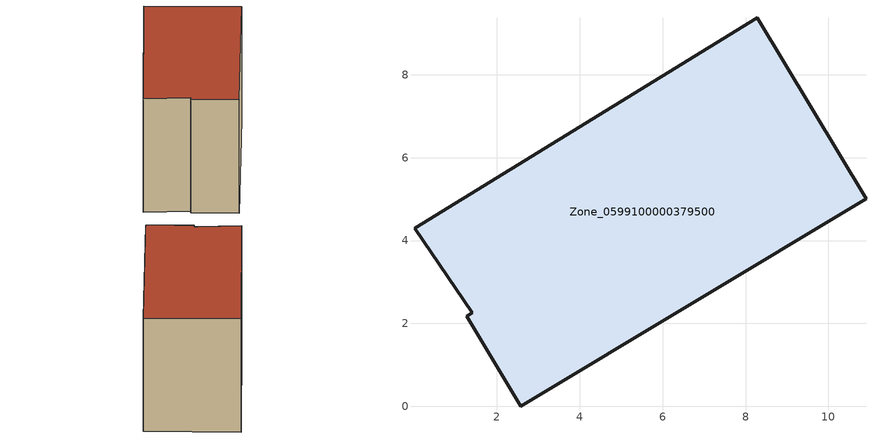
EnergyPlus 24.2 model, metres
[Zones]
Zone_0599100000379500
 floor ground (C_G): 0.01,4.3 8.28,9.38 10.91,5.01 2.58,0 1.27,2.18 1.4,2.25 z0
 wall outside (C_F): 10.91,5.01 8.28,9.38 0.01,4.3 1.4,2.25 1.27,2.18 2.58,0 10.91,5.01 z0:6.8
 roof outside (C_R): 8.28,9.38 0.01,4.3 1.4,2.25 1.27,2.18 2.58,0 10.91,5.01 z6.8
[BUILDING]
Pand.0599100000379500: North Axis=0; Terrain=City; Loads Convergence Tolerance Value=0.04; Temperature Convergence Tolerance Value=0.4; Solar Distribution=FullExterior; Maximum Number of Warmup Days=25; Minimum Number of Warmup Days=1
[Site:Location]
Rotterdam.The.Hague.AP_ZH_NLD Design_Conditions: Latitude=51.96; Longitude=4.45; Time Zone=1; Elevation=-4.5
[SITE:GROUNDTEMPERATURE:BUILDINGSURFACE]
18, 18, 18, 18, 18, 18, 18, 18, 18, 18, 18, 18
[MATERIAL] Thermal Absorptance=0.9; Solar Absorptance=0.7; Visible Absorptance=0.7
Name | Roughness | Thickness | Conductivity | Density | Specific Heat
G.TI.1992-2005 | MediumSmooth | 0.15 | 0.06 | 540 | 1210
F.TI.1992-2005 | Rough | 0.3 | 0.12 | 1920 | 840
R.TI.1992-2005 | MediumRough | 0.2 | 0.08 | 1500 | 1000
[CONSTRUCTION]
C_G: G.TI.1992-2005
C_F: F.TI.1992-2005
C_R: R.TI.1992-2005
[ZONE]
Zone_0599100000379500: Type=1; Multiplier=1; Ceiling Height=Autocalculate; Volume=Autocalculate; Floor Area=autocalculate; Part of Total Floor Area=Yes
[ZONEINFILTRATION:DESIGNFLOWRATE]
Infil_Zone_0599100000379500: Zone or ZoneList or Space or SpaceList=Zone_0599100000379500; Schedule=AlwaysOn; Design Flow Rate Calculation Method=Flow/Area; Flow Rate per Floor Area=0.0015; Constant Term Coefficient=1; Temperature Term Coefficient=0; Velocity Term Coefficient=0; Velocity Squared Term Coefficient=0
[HVACTEMPLATE:ZONE:IDEALLOADSAIRSYSTEM]
Zone_0599100000379500: Maximum Heating Supply Air Temperature=50; Minimum Cooling Supply Air Temperature=13; Maximum Heating Supply Air Humidity Ratio=0.0156; Minimum Cooling Supply Air Humidity Ratio=0.0077; Heating Limit=NoLimit; Cooling Limit=NoLimit; Dehumidification Control Type=ConstantSensibleHeatRatio; Cooling Sensible Heat Ratio=0.7; Dehumidification Setpoint=60; Humidification Control Type=None; Humidification Setpoint=30; Outdoor Air Method=None; Outdoor Air Flow Rate per Person=0.00944; Outdoor Air Flow Rate per Zone Floor Area=0; Outdoor Air Flow Rate per Zone=0; Demand Controlled Ventilation Type=None; Outdoor Air Economizer Type=NoEconomizer; Heat Recovery Type=None; Sensible Heat Recovery Effectiveness=0.7; Latent Heat Recovery Effectiveness=0.65
[ZONECONTROL:THERMOSTAT]
ThermostatControl_Zone_0599100000379500: Zone or ZoneList=Zone_0599100000379500; Control Type Schedule=DualSetpointControlType; Control 1=Thermostat_Zone_0599100000379500; Temperature Difference Between Cutout And Setpoint=0
[THERMOSTATSETPOINT:DUALSETPOINT]
Thermostat_Zone_0599100000379500: Heating Setpoint Temperature Schedule=HeatingSetpoint_Zone_0599100000379500; Cooling Setpoint Temperature Schedule=CoolingSetpoint_Zone_0599100000379500
[SCHEDULE:COMPACT]
HeatingSetpoint_Zone_0599100000379500: Through: 12/31, For: AllDays, Until: 24:00, 21
CoolingSetpoint_Zone_0599100000379500: Through: 12/31, For: AllDays, Until: 24:00, 24
DualSetpointControlType: Through: 12/31, For: AllDays, Until: 24:00, 4
AlwaysOn: Through: 12/31, For: AllDays, Until: 24:00, 1
